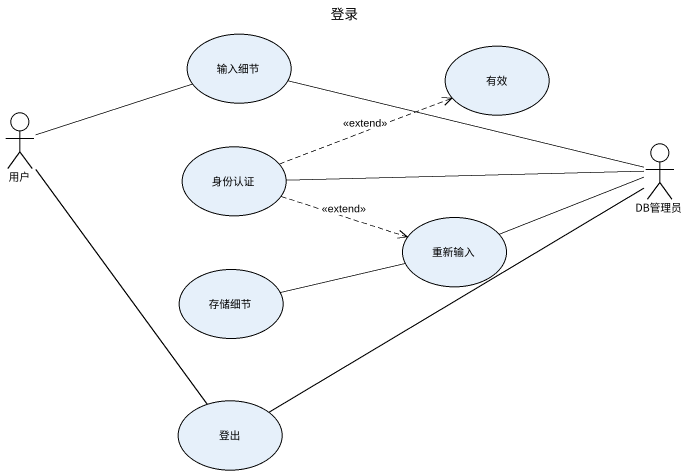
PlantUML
@startuml
title 登录
usecase 输入细节
usecase 有效
actor 用户
usecase 身份认证
actor DB管理员
usecase 重新输入
usecase 存储细节
usecase 登出
用户 -right- 输入细节
用户 -- 登出
身份认证 .right.> 有效 : <<extend>>
身份认证 .right.> 重新输入 : <<extend>>
DB管理员 -left- 输入细节
DB管理员 -left- 身份认证
DB管理员 -left- 重新输入
DB管理员 -left- 登出
重新输入 -left- 存储细节
@enduml
